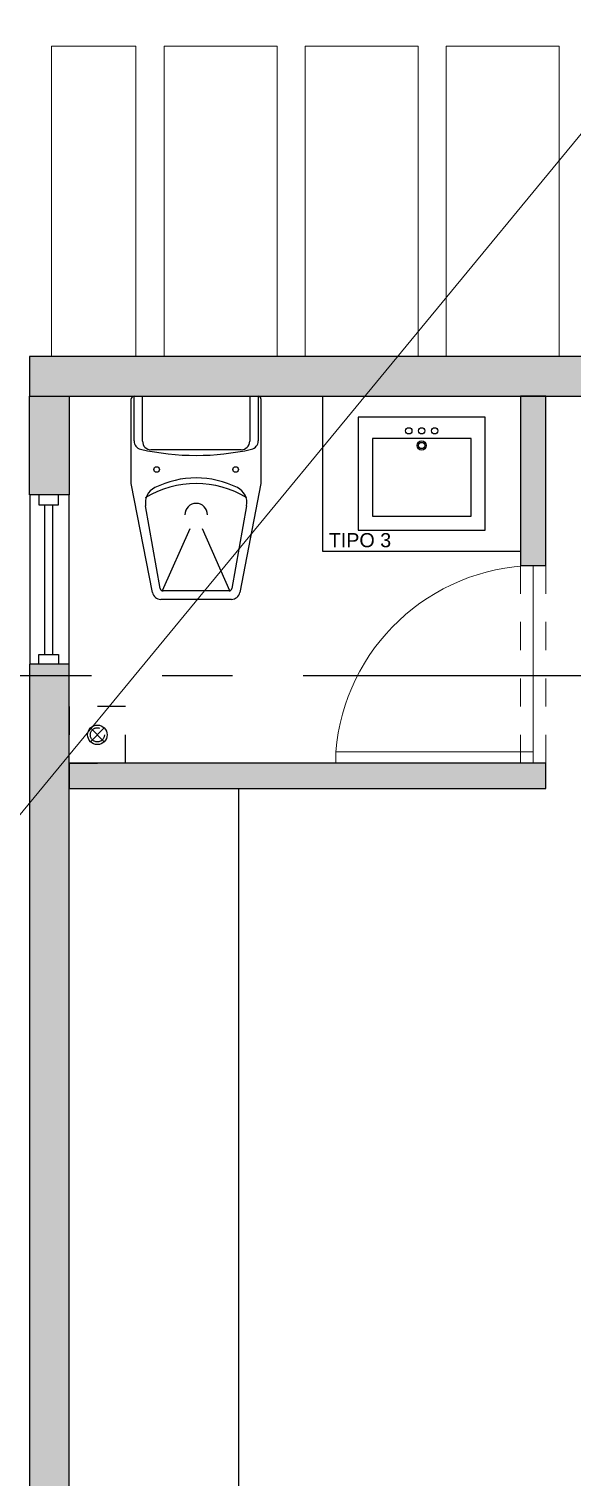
# Model space of a CAD drawing. Header units: metres. Extents: x -598 to 357, y -242 to 574.
# Drawn here: x -315.67 to -313.74, y 414.48 to 419.61 of the extents above; entities that cross this region are included whole.
import ezdxf

# ---------------------------------------------------------------- set-up
doc = ezdxf.new("R2010")
doc.units = ezdxf.units.M
for name, pattern in [('xref_Nivel PB$0$CENTERX2', [4, 2.5, -0.5, 0.5, -0.5]), ('xref_Nivel PB$0$PHANTOM', [63.5, 31.75, -6.35, 6.35, -6.35, 6.35, -6.35]), ('xref_Nivel PB$0$xref_Nivel PB$0$HIDDEN2', [0.1875, 0.125, -0.0625])]:
    doc.linetypes.add(name, pattern=pattern)
for name, color, linetype, lineweight in [('Muro Mamspoteria', 5, 'Continuous', 9), ('xref_Nivel PB$0$D-dintel tablayeso', 8, 'Continuous', 18), ('xref_Nivel PB$0$P-puerta', 1, 'Continuous', 18)]:
    doc.layers.add(name, color=color, linetype=linetype, lineweight=lineweight)
for name, color, linetype in [('xref_Nivel PB$0$A-artefactos', 8, 'Continuous'), ('xref_Nivel PB$0$A-Artefactos lavamanos', 1, 'Continuous'), ('xref_Nivel PB$0$C-corte', 240, 'xref_Nivel PB$0$PHANTOM'), ('xref_Nivel PB$0$H-hatch mamposteria', 8, 'Continuous'), ('xref_Nivel PB$0$H-hatch tablayeso', 9, 'Continuous'), ('xref_Nivel PB$0$M-muebles', 1, 'Continuous'), ('xref_Nivel PB$0$M-muebles de baño', 1, 'Continuous'), ('xref_Nivel PB$0$M-muro mamposteria', 5, 'Continuous'), ('xref_Nivel PB$0$M-muro tablayeso', 4, 'Continuous'), ('xref_Nivel PB$0$R-reposadera', 1, 'Continuous'), ('xref_Nivel PB$0$T-Tipo Txt', 8, 'Continuous'), ('xref_Nivel PB$0$V-ventana', 1, 'Continuous'), ('xref_Nivel PB$0$xref_Nivel PB$0$R-reposadera', 1, 'Continuous')]:
    doc.layers.add(name, color=color, linetype=linetype)
doc.layers.add('xref_Nivel PB$0$S-señalizacion', color=253, linetype='Continuous', lineweight=0, transparency=0.2)
doc.styles.add('xref_Nivel PB$0$Standard', font='arial.ttf')

# ---------------------------------------------------------------- blocks, each defined once
blk = doc.blocks.new('*U98')
at = {"layer": 'xref_Nivel PB$0$H-hatch mamposteria', "transparency": 33554585}
h = blk.add_hatch(color=256, dxfattribs=at)
h.dxf.hatch_style = 1
h.paths.add_polyline_path([(4682, 0), (4682, 140), (0, 140), (0, 0)])
at = {"layer": 'xref_Nivel PB$0$M-muro mamposteria'}
blk.add_lwpolyline([(4682, 0), (0, 0), (0, 140), (4682, 140), (4682, 0)], dxfattribs=at)
blk = doc.blocks.new('*U96')
at = {"layer": 'xref_Nivel PB$0$H-hatch mamposteria', "transparency": 33554585}
h = blk.add_hatch(color=256, dxfattribs=at)
h.dxf.hatch_style = 1
h.paths.add_polyline_path([(5653.1, 0), (5653.1, 140), (0, 140), (0, 0)])
at = {"layer": 'xref_Nivel PB$0$M-muro mamposteria'}
blk.add_lwpolyline([(5653.1, 0), (0, 0), (0, 140), (5653.1, 140), (5653.1, 0)], dxfattribs=at)
blk = doc.blocks.new('xref_Nivel PB$0$xref_Nivel PB$0$WC5')
for p, q in [((0, 0.22), (0.1589, 0.22)), ((0, -0.22), (0, 0.22)), ((0.01, 0.23), (0.31, 0.23)), ((0.31, 0.23), (0.6957, 0.1547)), ((0, 0.19), (0.16, 0.19)), ((0.19, 0.16), (0.19, -0.16)), ((0.3885, 0.179), (0.6819, 0.1269)), ((0.69, 0.12), (0.47, 0.0222)), ((0.69, 0.1171), (0.69, -0.1171)), ((0.72, 0.1253), (0.72, -0.1253)), ((0.47, -0.0222), (0.69, -0.12)), ((0.6819, -0.1269), (0.3885, -0.179)), ((0.16, -0.19), (0, -0.19)), ((0.6957, -0.1547), (0.31, -0.23)), ((0.1589, -0.22), (0, -0.22)), ((0.31, -0.23), (0.01, -0.23))]:
    blk.add_line(p, q)
for centre in [(0.26, 0.14), (0.26, -0.14)]:
    blk.add_circle(centre, 0.01)
for centre, radius, start, end in [((0.01, 0.22), 0.01, 90, 180), ((0.1589, 0.19), 0.03, 12.6639, 90), ((0.16, 0.16), 0.03, 0, 90), ((-0.6867, 0), 0.8967, 347.3361, 12.6639), ((0.659, 0), 0.349, 148.9518, 211.0482), ((0.378, 0.1199), 0.06, 79.9281, 153.7209), ((0.69, 0.1253), 0.03, 360, 78.9591), ((0.6208, 0), 0.3308, 153.7209, 206.2791), ((0.68, 0.1171), 0.01, 0, 78.9591), ((0.42, 0), 0.04, 90, 270), ((0.378, -0.1199), 0.06, 206.2791, 280.0719), ((0.68, -0.1171), 0.01, 281.0409, 0), ((0.69, -0.1253), 0.03, 281.0409, 360), ((0.1589, -0.19), 0.03, 270, 347.3361), ((0.16, -0.16), 0.03, 270, 0), ((0.01, -0.22), 0.01, 180, 270)]:
    blk.add_arc(centre, radius, start, end)
blk = doc.blocks.new('xref_Nivel PB$0$xref_Nivel PB$0$INODORO')
at = {"layer": 'xref_Nivel PB$0$A-artefactos'}
blk.add_blockref('xref_Nivel PB$0$xref_Nivel PB$0$WC5', (0, 0), dxfattribs=at)
blk = doc.blocks.new('*U107')
at = {"layer": 'xref_Nivel PB$0$H-hatch tablayeso', "transparency": 33554559}
h = blk.add_hatch(color=256, dxfattribs=at)
h.dxf.hatch_style = 1
h.paths.add_polyline_path([(0, 90), (0, 0), (600, 0), (600, 90)])
at = {"layer": 'xref_Nivel PB$0$M-muro tablayeso'}
blk.add_lwpolyline([(600, 0), (0, 0), (0, 90), (600, 90), (600, 0)], dxfattribs=at)
blk = doc.blocks.new('xref_Nivel PB$0$xref_Nivel PB$0$P-70')
at = {"layer": 'xref_Nivel PB$0$P-puerta', "color": 8}
blk.add_lwpolyline([(0, 0), (-0.7, 0)], dxfattribs=at)
at = {"layer": 'xref_Nivel PB$0$P-puerta'}
blk.add_lwpolyline([(-0.0396, 0), (0, 0), (0, -0.7), (-0.0396, -0.7)], close=True, dxfattribs=at)
at = {"layer": 'xref_Nivel PB$0$P-puerta', "color": 8}
blk.add_arc((0.0194, 0.0172), 0.7196, 181.3047, 265.2961, dxfattribs=at)
blk = doc.blocks.new('*U224')
at = {"layer": 'xref_Nivel PB$0$D-dintel tablayeso', "linetype": 'xref_Nivel PB$0$xref_Nivel PB$0$HIDDEN2', "ltscale": 0.2}
blk.add_lwpolyline([(0.09, 0), (0, 0), (0, 0.7), (0.09, 0.7)], close=True, dxfattribs=at)
blk = doc.blocks.new('*U223')
at = {"layer": 'xref_Nivel PB$0$H-hatch tablayeso', "transparency": 33554559}
h = blk.add_hatch(color=256, dxfattribs=at)
h.dxf.hatch_style = 1
h.paths.add_polyline_path([(0, 90), (0, 0), (1689.6, 0), (1689.6, 90)])
at = {"layer": 'xref_Nivel PB$0$M-muro tablayeso'}
blk.add_lwpolyline([(1689.6, 0), (0, 0), (0, 90), (1689.6, 90), (1689.6, 0)], dxfattribs=at)
blk = doc.blocks.new('xref_Nivel PB$0$xref_Nivel PB$0$Reposadera')
at = {"layer": 'Defpoints'}
for p, q in [((0.0246, 0.0246), (-0.0246, -0.0246)), ((0.0246, -0.0246), (-0.0246, 0.0246))]:
    blk.add_line(p, q, dxfattribs=at)
at = {"layer": 'xref_Nivel PB$0$R-reposadera', "color": 8, "linetype": 'xref_Nivel PB$0$xref_Nivel PB$0$HIDDEN2', "ltscale": 0.07}
blk.add_lwpolyline([(0.1, -0.1), (0.1, 0.1), (-0.1, 0.1), (-0.1, -0.1)], close=True, dxfattribs=at)
at = {"layer": 'xref_Nivel PB$0$R-reposadera'}
blk.add_circle((0, 0), 0.0347, dxfattribs=at)
at = {"layer": 'xref_Nivel PB$0$R-reposadera', "linetype": 'xref_Nivel PB$0$xref_Nivel PB$0$HIDDEN2'}
blk.add_circle((0, 0), 0.025, dxfattribs=at)
blk = doc.blocks.new('*U119')
at = {"layer": 'xref_Nivel PB$0$V-ventana'}
for points in [[(61.0735, 57.8816), (61.5021, 57.8816)], [(61.0735, 57.8583), (61.0985, 57.8583), (61.0985, 57.8083), (61.0735, 57.8083)], [(61.0985, 57.8442), (61.4771, 57.8442)], [(61.5021, 57.8583), (61.4771, 57.8583), (61.4771, 57.8083), (61.5021, 57.8083)], [(61.0985, 57.8242), (61.4771, 57.8242)], [(61.5021, 57.7816), (61.0985, 57.7816), (61.0735, 57.7816)]]:
    blk.add_lwpolyline(points, dxfattribs=at)
blk = doc.blocks.new('xref_Nivel PB$0$Tipo 3')
at = {"layer": 'xref_Nivel PB$0$A-Artefactos lavamanos'}
for points in [[(0.225, 0.075), (0.225, 0.475), (-0.225, 0.475), (-0.225, 0.075)], [(-0.175, 0.4), (-0.175, 0.125), (0.175, 0.125), (0.175, 0.4)]]:
    blk.add_lwpolyline(points, close=True, dxfattribs=at)
for centre, radius in [((-0.0458, 0.4271), 0.0111), ((0, 0.4271), 0.0111), ((0.0458, 0.4271), 0.0111), ((0, 0.375), 0.0161), ((0, 0.375), 0.0111)]:
    blk.add_circle(centre, radius, dxfattribs=at)
at = {"layer": 'xref_Nivel PB$0$M-muebles de baño'}
blk.add_lwpolyline([(-0.35, 0), (-0.35, 0.55), (0.35, 0.55), (0.35, 0)], close=True, dxfattribs=at)
at = {"layer": 'xref_Nivel PB$0$T-Tipo Txt', "insert": (-0.3295, 0.0647), "char_height": 0.05, "attachment_point": 1, "style": 'xref_Nivel PB$0$Standard'}
blk.add_mtext_dynamic_manual_height_columns('TIPO 3', width=0.248344, gutter_width=0.25, heights=[0], dxfattribs=at)
blk = doc.blocks.new('*U121')
at = {"layer": 'xref_Nivel PB$0$H-hatch mamposteria', "transparency": 33554585}
h = blk.add_hatch(color=256, dxfattribs=at)
h.dxf.hatch_style = 1
h.paths.add_polyline_path([(349.9, 140), (0, 140), (0, 0), (349.9, 0)])
at = {"layer": 'xref_Nivel PB$0$M-muro mamposteria'}
blk.add_lwpolyline([(349.9, 0), (0, 0), (0, 140), (349.9, 140), (349.9, 0)], dxfattribs=at)

msp = doc.modelspace()

# ---------------------------------------------------------------- linework, layer by layer
at = {"layer": 'Muro Mamspoteria'}
msp.add_lwpolyline([(-345.6507, 380.5101), (-261.4415, 482.6101)], dxfattribs=at)
msp.add_circle((-306.5394, 472.2405), 101.758, dxfattribs=at)
at = {"layer": 'xref_Nivel PB$0$C-corte', "linetype": 'xref_Nivel PB$0$CENTERX2', "ltscale": 0.5}
msp.add_line((-324.6954, 417.3169), (-281.6371, 417.3169), dxfattribs=at)
at = {"layer": 'xref_Nivel PB$0$M-muebles'}
msp.add_lwpolyline([(-314.9247, 413.9932), (-315.5247, 413.9932), (-315.5247, 416.917), (-314.9247, 416.917)], close=True, dxfattribs=at)
at = {"layer": 'xref_Nivel PB$0$S-señalizacion'}
for points in [[(-315.5878, 419.5468), (-315.2878, 419.5468), (-315.2878, 418.4468), (-315.5878, 418.4468)], [(-315.1878, 419.5468), (-314.7878, 419.5468), (-314.7878, 418.4468), (-315.1878, 418.4468)], [(-314.6878, 419.5468), (-314.2878, 419.5468), (-314.2878, 418.4468), (-314.6878, 418.4468)]]:
    msp.add_lwpolyline(points, close=True, dxfattribs=at)
msp.add_lwpolyline([(-310.2878, 418.4468), (-314.1878, 418.4468), (-314.1878, 419.5468), (-313.7878, 419.5468), (-313.7878, 418.4468)], dxfattribs=at)

# ---------------------------------------------------------------- block references
at = {"layer": 'xref_Nivel PB$0$A-artefactos', "rotation": 270}
msp.add_blockref('xref_Nivel PB$0$xref_Nivel PB$0$INODORO', (-315.0747, 418.307), dxfattribs=at)
at = {"layer": 'xref_Nivel PB$0$D-dintel tablayeso', "xscale": -1, "rotation": 180}
msp.add_blockref('*U224', (-313.925, 417.707), dxfattribs=at)
at = {"layer": 'xref_Nivel PB$0$H-hatch mamposteria', "xscale": -0.001000000000000001, "yscale": 0.001000000000000001, "zscale": 0.001000000000000001}
msp.add_blockref('*U98', (-310.9827, 418.3068), dxfattribs=at)
at = {"layer": 'xref_Nivel PB$0$H-hatch mamposteria', "yscale": 0.001000000000000001, "zscale": 0.001000000000000001, "rotation": 270}
for name, p, xscale in [('*U121', (-315.6647, 418.3068), 0.001000000000000001), ('*U96', (-315.6647, 411.7039), -0.001000000000000001)]:
    msp.add_blockref(name, p, dxfattribs=dict(at, xscale=xscale))
at = {"layer": 'xref_Nivel PB$0$M-muebles de baño'}
msp.add_blockref('xref_Nivel PB$0$Tipo 3', (-314.275, 417.757), dxfattribs=at)
at = {"layer": 'xref_Nivel PB$0$M-muro tablayeso', "xscale": -0.001, "yscale": 0.001, "zscale": 0.001, "rotation": 90}
msp.add_blockref('*U107', (-313.835, 418.307), dxfattribs=at)
at = {"layer": 'xref_Nivel PB$0$M-muro tablayeso', "xscale": -0.001, "yscale": 0.001, "zscale": 0.001}
msp.add_blockref('*U223', (-313.835, 416.917), dxfattribs=at)
at = {"layer": 'xref_Nivel PB$0$P-puerta', "rotation": 270}
msp.add_blockref('xref_Nivel PB$0$xref_Nivel PB$0$P-70', (-313.88, 417.007), dxfattribs=at)
at = {"layer": 'xref_Nivel PB$0$V-ventana', "xscale": -1.400000000000004, "yscale": 1.400000000000004, "zscale": 1.400000000000004, "rotation": 90}
msp.add_blockref('*U119', (-234.6304, 503.4598), dxfattribs=at)
at = {"layer": 'xref_Nivel PB$0$xref_Nivel PB$0$R-reposadera', "rotation": 180}
msp.add_blockref('xref_Nivel PB$0$xref_Nivel PB$0$Reposadera', (-315.4247, 417.107), dxfattribs=at)

doc.saveas('drawing.dxf')
